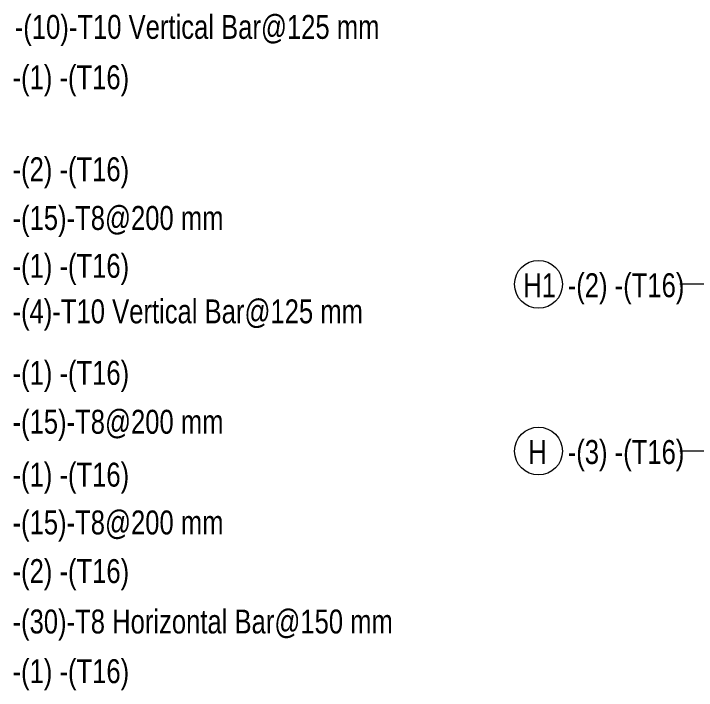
# Model space of a CAD drawing. Header units: millimetres. Extents: x 18954 to 39483, y -1618 to 21231.
# Drawn here: x 29407 to 31190, y 19434 to 21201 of the extents above; entities that cross this region are included whole.
import ezdxf

# ---------------------------------------------------------------- set-up
doc = ezdxf.new("R2010")
doc.units = ezdxf.units.MM
doc.layers.add('S-RBAR-IDEN', color=171, linetype='Continuous', lineweight=9)
doc.styles.add('Nirmala UI Semilight_1', font='NirmalaS.ttf', dxfattribs={"width": 0.8, "height": 62.5})

# ---------------------------------------------------------------- blocks, each defined once
blk = doc.blocks.new('M_Rebar Tag_rfa MARK - ARROW-794226-Elevation Top 3')
at = {"layer": 'S-RBAR-IDEN'}
blk.add_circle((-4775.2, 20629.2), 62.5, dxfattribs=at)

msp = doc.modelspace()

# ---------------------------------------------------------------- linework, layer by layer
at = {"layer": 'S-RBAR-IDEN'}
for p, q in [((31242.5498, 20493.98759), (31146.18068, 20493.98759)), ((31242.5498, 20058.44922), (31146.18068, 20058.44922))]:
    msp.add_line(p, q, dxfattribs=at)

# ---------------------------------------------------------------- block references
for p in [(35552.63501, -135.16742), (35552.63501, -570.70579)]:
    msp.add_blockref('M_Rebar Tag_rfa MARK - ARROW-794226-Elevation Top 3', p, dxfattribs=at)

# ---------------------------------------------------------------- texts
at = {"layer": 'S-RBAR-IDEN', "char_height": 62.5, "attachment_point": 1, "style": 'Nirmala UI Semilight_1'}
for s, insert, width in [('-(10)-T10 Vertical Bar@125 mm', (29409.93523, 21197.4801), 1122.3625), ('-(1) -(T16)', (29404.09148, 21065.89713), 339.9155), ('-(2) -(T16)', (29404.09148, 20825.69561), 352.7425), ('-(15)-T8@200 mm', (29404.09148, 20698.5036), 663.79725), ('-(1) -(T16)', (29404.09148, 20573.5036), 339.9155), ('H1', (30737.71786, 20522.78877), 91.392375), ('-(2) -(T16)', (30853.78068, 20522.78877), 352.7425), ('-(4)-T10 Vertical Bar@125 mm', (29404.09148, 20454.54344), 1091.898375), ('-(1) -(T16)', (29404.09148, 20294.00871), 339.9155), ('-(15)-T8@200 mm', (29404.09148, 20166.25155), 663.79725), ('-(3) -(T16)', (30853.78068, 20087.25041), 352.7425), ('H', (30750.91786, 20087.25041), 59.324875), ('-(1) -(T16)', (29404.09148, 20028.16439), 339.9155), ('-(15)-T8@200 mm', (29404.09148, 19903.28176), 663.79725), ('-(2) -(T16)', (29404.09148, 19776.30831), 352.7425), ('-(30)-T8 Horizontal Bar@150 mm', (29404.09148, 19644.59351), 1210.548125), ('-(1) -(T16)', (29404.09148, 19514.90512), 339.9155)]:
    msp.add_mtext(s, dxfattribs=dict(at, insert=insert, width=width))

doc.saveas('drawing.dxf')
